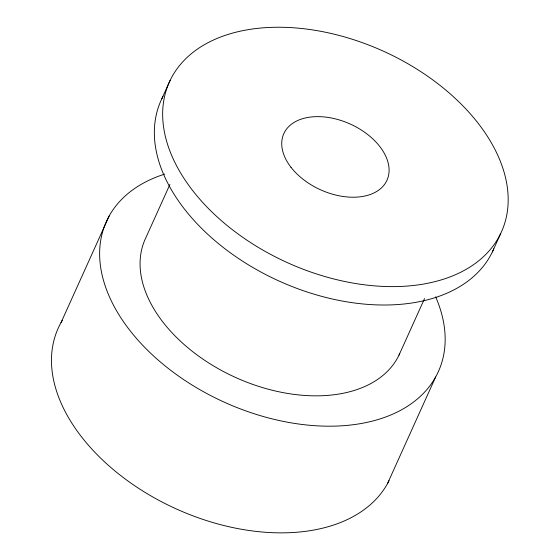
<?xml version="1.0" encoding="UTF-8"?>
<svg xmlns="http://www.w3.org/2000/svg" width="560" height="560" viewBox="0 0 560 560"><rect width="100%" height="100%" fill="white"/><g stroke="black" fill="none" stroke-linecap="round" stroke-linejoin="round"><path stroke-width="0.84" d="M161.847 98.728L170.149 80.339M61.012 322.637L109.179 215.964M169.918 184.436L145.803 237.846A139.531 88.942 24.3 0 0 235.074 377.237A139.531 88.942 24.3 0 0 399.707 353.605M398.993 355.159L424.55 298.55M387.45 483.714L435.617 377.041M492.38 251.916L500.682 233.52A182.161 116.116 24.3 0 0 296.387 28A182.161 116.116 24.3 0 0 209.181 209.265A182.161 116.116 24.3 0 0 500.682 233.52M389.06 480.662A182.161 116.116 24.3 0 1 168.259 505.148A182.161 116.116 24.3 0 1 62.279 320.453M435.666 296.891A182.161 116.116 24.3 0 1 346.969 425.404A182.161 116.116 24.3 0 1 125.979 325.241A182.161 116.116 24.3 0 1 164.738 174.097M493.801 248.773A182.161 116.116 24.3 0 1 277.431 280.287A182.161 116.116 24.3 0 1 162.974 96.488M290.99 167.286A56.602 36.078 24.3 0 0 383.719 185.479A56.602 36.078 24.3 0 0 331.541 118.027A56.602 36.078 24.3 0 0 290.99 167.286"/></g></svg>
